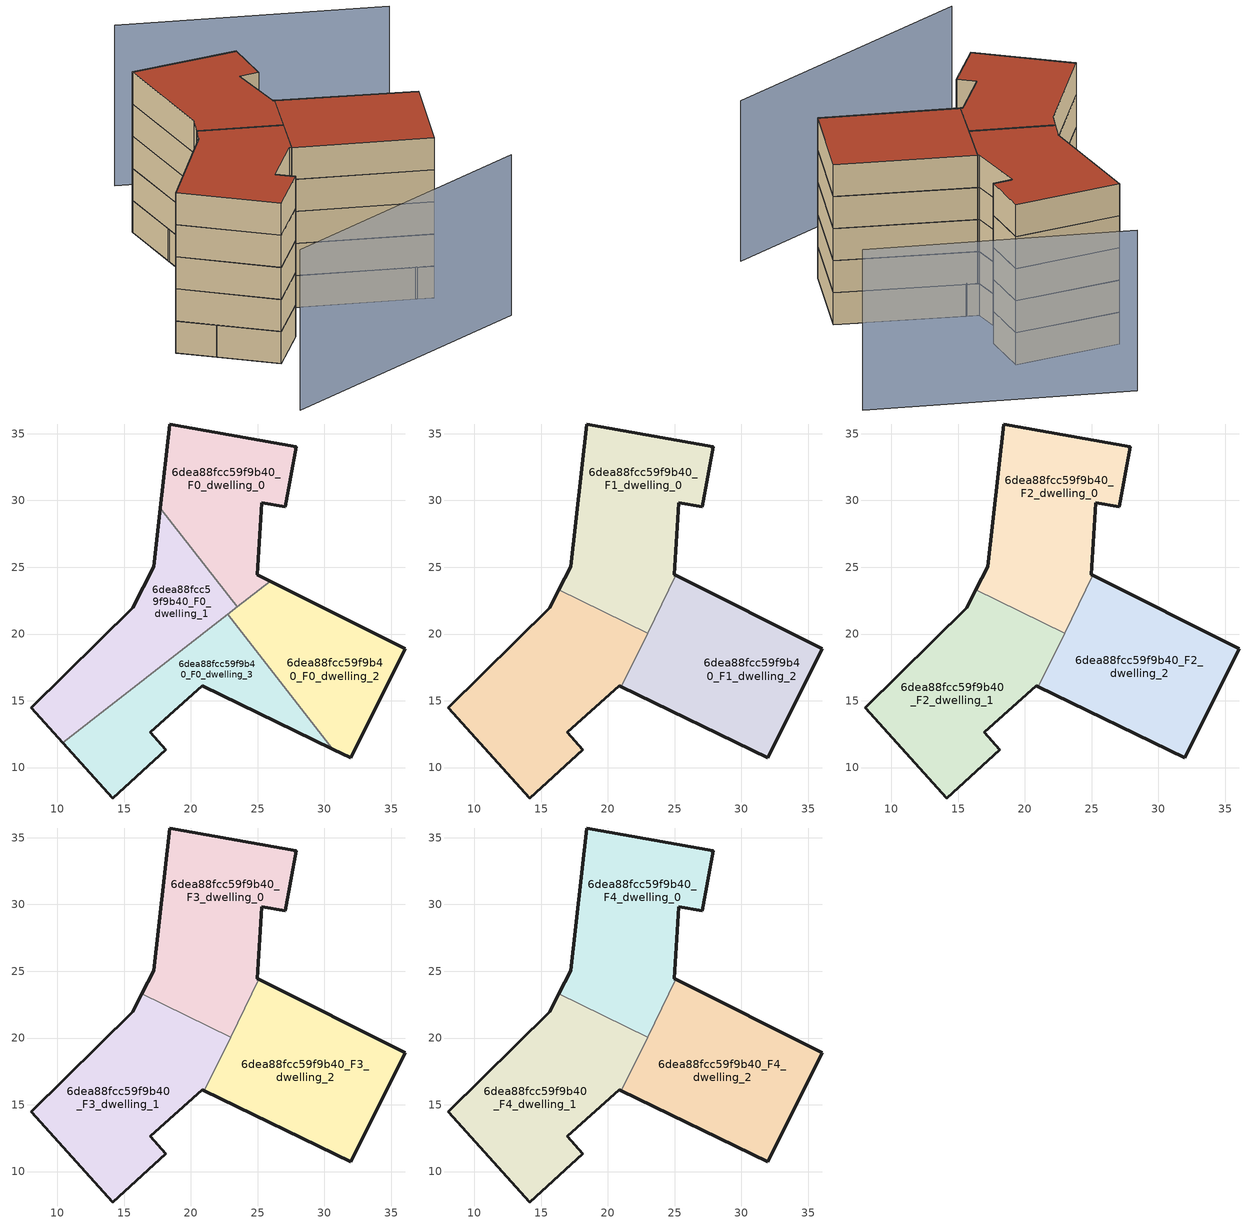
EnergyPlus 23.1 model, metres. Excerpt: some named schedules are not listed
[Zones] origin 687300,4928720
6dea88fcc59f9b40_F0_dwelling_0
 floor ground (EU_floor_Construction): 25.93,23.96 24.96,24.45 25.32,29.85 27.07,29.53 27.88,34.03 18.4,35.73 17.71,29.42 23.46,22.04 z0
 wall outside (EU_wall_Construction): 17.71,29.42 18.4,35.73 27.88,34.03 27.07,29.53 25.32,29.85 24.96,24.45 25.93,23.96 z0:3
 wall to 6dea88fcc59f9b40_F0_dwelling_1 (EU_wall_Construction): 23.46,22.04 17.71,29.42 z0:3
 wall to 6dea88fcc59f9b40_F0_dwelling_2 (EU_wall_Construction): 25.93,23.96 23.46,22.04 z0:3
6dea88fcc59f9b40_F0_dwelling_1
 floor ground (EU_floor_Construction): 23.46,22.04 17.71,29.42 17.23,25.03 15.63,21.96 8.04,14.48 10.4,11.87 z0
 wall outside (EU_wall_Construction): 10.4,11.87 8.04,14.48 15.63,21.96 17.23,25.03 17.71,29.42 z0:3
 wall to 6dea88fcc59f9b40_F0_dwelling_3 (EU_wall_Construction): 22.75,21.49 10.4,11.87 z0:3
 wall to 6dea88fcc59f9b40_F0_dwelling_2 (EU_wall_Construction): 23.46,22.04 22.75,21.49 z0:3
6dea88fcc59f9b40_F0_dwelling_2
 floor ground (EU_floor_Construction): 31.96,10.72 36.05,18.88 25.93,23.96 22.75,21.49 30.63,11.37 z0
 wall outside (EU_wall_Construction): 25.93,23.96 36.05,18.88 31.96,10.72 30.63,11.37 z0:3
 wall to 6dea88fcc59f9b40_F0_dwelling_3 (EU_wall_Construction): 30.63,11.37 22.75,21.49 z0:3
6dea88fcc59f9b40_F0_dwelling_3
 floor ground (EU_floor_Construction): 30.63,11.37 22.75,21.49 10.4,11.87 14.14,7.72 18.13,11.33 16.95,12.63 20.83,16.13 z0
 wall outside (EU_wall_Construction): 30.63,11.37 20.83,16.13 16.95,12.63 18.13,11.33 14.14,7.72 10.4,11.87 z0:3
6dea88fcc59f9b40_F1_dwelling_0
 floor to 6dea88fcc59f9b40_F0_dwelling_0 (EU_floor_Construction): 25.08,24.39 24.96,24.45 25.32,29.85 27.07,29.53 27.88,34.03 18.4,35.73 17.71,29.42 23.46,22.04 24.23,22.64 z3
 floor to 6dea88fcc59f9b40_F0_dwelling_1 (EU_floor_Construction): 23.46,22.04 17.71,29.42 17.23,25.03 16.33,23.31 21.72,20.68 z3
 floor to 6dea88fcc59f9b40_F0_dwelling_3 (EU_floor_Construction): 22.98,20.07 23.32,20.76 22.75,21.49 21.72,20.68 z3
 floor to 6dea88fcc59f9b40_F0_dwelling_2 (EU_floor_Construction): 23.32,20.76 24.23,22.64 22.75,21.49 z3
 wall outside (EU_wall_Construction): 16.33,23.31 17.23,25.03 18.4,35.73 27.88,34.03 27.07,29.53 25.32,29.85 24.96,24.45 25.08,24.39 z3:6
 wall to 6dea88fcc59f9b40_F1_dwelling_1 (EU_wall_Construction): 22.98,20.07 16.33,23.31 z3:6
 wall to 6dea88fcc59f9b40_F1_dwelling_2 (EU_wall_Construction): 25.08,24.39 22.98,20.07 z3:6
6dea88fcc59f9b40_F1_dwelling_1
 floor to 6dea88fcc59f9b40_F0_dwelling_1 (EU_floor_Construction): 21.72,20.68 16.33,23.31 15.63,21.96 8.04,14.48 10.4,11.87 z3
 floor to 6dea88fcc59f9b40_F0_dwelling_3 (EU_floor_Construction): 18.13,11.33 16.95,12.63 20.83,16.13 21.02,16.04 22.98,20.07 21.72,20.68 10.4,11.87 14.14,7.72 z3
 wall outside (EU_wall_Construction): 21.02,16.04 20.83,16.13 16.95,12.63 18.13,11.33 14.14,7.72 8.04,14.48 15.63,21.96 16.33,23.31 z3:6
 wall to 6dea88fcc59f9b40_F1_dwelling_2 (EU_wall_Construction): 22.98,20.07 21.02,16.04 z3:6
6dea88fcc59f9b40_F1_dwelling_2
 floor to 6dea88fcc59f9b40_F0_dwelling_2 (EU_floor_Construction): 31.96,10.72 36.05,18.88 25.93,23.96 24.23,22.64 23.32,20.76 30.63,11.37 z3
 floor to 6dea88fcc59f9b40_F0_dwelling_0 (EU_floor_Construction): 25.93,23.96 25.08,24.39 24.23,22.64 z3
 floor to 6dea88fcc59f9b40_F0_dwelling_3 (EU_floor_Construction): 30.63,11.37 23.32,20.76 21.02,16.04 z3
 wall outside (EU_wall_Construction): 25.08,24.39 36.05,18.88 31.96,10.72 21.02,16.04 z3:6
6dea88fcc59f9b40_F2_dwelling_0
 floor to 6dea88fcc59f9b40_F1_dwelling_0 (EU_floor_Construction): 22.98,20.07 25.08,24.39 24.96,24.45 25.32,29.85 27.07,29.53 27.88,34.03 18.4,35.73 17.23,25.03 16.33,23.31 z6
 wall outside (EU_wall_Construction): 16.33,23.31 17.23,25.03 18.4,35.73 27.88,34.03 27.07,29.53 25.32,29.85 24.96,24.45 25.08,24.39 z6:9
 wall to 6dea88fcc59f9b40_F2_dwelling_1 (EU_wall_Construction): 22.98,20.07 16.33,23.31 z6:9
 wall to 6dea88fcc59f9b40_F2_dwelling_2 (EU_wall_Construction): 25.08,24.39 22.98,20.07 z6:9
6dea88fcc59f9b40_F2_dwelling_1
 floor to 6dea88fcc59f9b40_F1_dwelling_1 (EU_floor_Construction): 18.13,11.33 16.95,12.63 20.83,16.13 21.02,16.04 22.98,20.07 16.33,23.31 15.63,21.96 8.04,14.48 14.14,7.72 z6
 wall outside (EU_wall_Construction): 21.02,16.04 20.83,16.13 16.95,12.63 18.13,11.33 14.14,7.72 8.04,14.48 15.63,21.96 16.33,23.31 z6:9
 wall to 6dea88fcc59f9b40_F2_dwelling_2 (EU_wall_Construction): 22.98,20.07 21.02,16.04 z6:9
6dea88fcc59f9b40_F2_dwelling_2
 floor to 6dea88fcc59f9b40_F1_dwelling_2 (EU_floor_Construction): 31.96,10.72 36.05,18.88 25.08,24.39 21.02,16.04 z6
 wall outside (EU_wall_Construction): 25.08,24.39 36.05,18.88 31.96,10.72 21.02,16.04 z6:9
6dea88fcc59f9b40_F3_dwelling_0
 floor to 6dea88fcc59f9b40_F2_dwelling_0 (EU_floor_Construction): 22.98,20.07 25.08,24.39 24.96,24.45 25.32,29.85 27.07,29.53 27.88,34.03 18.4,35.73 17.23,25.03 16.33,23.31 z9
 wall outside (EU_wall_Construction): 16.33,23.31 17.23,25.03 18.4,35.73 27.88,34.03 27.07,29.53 25.32,29.85 24.96,24.45 25.08,24.39 z9:12
 wall to 6dea88fcc59f9b40_F3_dwelling_1 (EU_wall_Construction): 22.98,20.07 16.33,23.31 z9:12
 wall to 6dea88fcc59f9b40_F3_dwelling_2 (EU_wall_Construction): 25.08,24.39 22.98,20.07 z9:12
6dea88fcc59f9b40_F3_dwelling_1
 floor to 6dea88fcc59f9b40_F2_dwelling_1 (EU_floor_Construction): 18.13,11.33 16.95,12.63 20.83,16.13 21.02,16.04 22.98,20.07 16.33,23.31 15.63,21.96 8.04,14.48 14.14,7.72 z9
 wall outside (EU_wall_Construction): 21.02,16.04 20.83,16.13 16.95,12.63 18.13,11.33 14.14,7.72 8.04,14.48 15.63,21.96 16.33,23.31 z9:12
 wall to 6dea88fcc59f9b40_F3_dwelling_2 (EU_wall_Construction): 22.98,20.07 21.02,16.04 z9:12
6dea88fcc59f9b40_F3_dwelling_2
 floor to 6dea88fcc59f9b40_F2_dwelling_2 (EU_floor_Construction): 31.96,10.72 36.05,18.88 25.08,24.39 21.02,16.04 z9
 wall outside (EU_wall_Construction): 25.08,24.39 36.05,18.88 31.96,10.72 21.02,16.04 z9:12
6dea88fcc59f9b40_F4_dwelling_0
 floor to 6dea88fcc59f9b40_F3_dwelling_0 (EU_floor_Construction): 22.98,20.07 25.08,24.39 24.96,24.45 25.32,29.85 27.07,29.53 27.88,34.03 18.4,35.73 17.23,25.03 16.33,23.31 z12
 wall outside (EU_wall_Construction): 16.33,23.31 17.23,25.03 18.4,35.73 27.88,34.03 27.07,29.53 25.32,29.85 24.96,24.45 25.08,24.39 z12:15
 wall to 6dea88fcc59f9b40_F4_dwelling_1 (EU_wall_Construction): 22.98,20.07 16.33,23.31 z12:15
 wall to 6dea88fcc59f9b40_F4_dwelling_2 (EU_wall_Construction): 25.08,24.39 22.98,20.07 z12:15
 roof outside (EU_roof_Construction): 27.88,34.03 27.07,29.53 25.32,29.85 24.96,24.45 25.08,24.39 22.98,20.07 16.33,23.31 17.23,25.03 18.4,35.73 z15
6dea88fcc59f9b40_F4_dwelling_1
 floor to 6dea88fcc59f9b40_F3_dwelling_1 (EU_floor_Construction): 18.13,11.33 16.95,12.63 20.83,16.13 21.02,16.04 22.98,20.07 16.33,23.31 15.63,21.96 8.04,14.48 14.14,7.72 z12
 wall outside (EU_wall_Construction): 21.02,16.04 20.83,16.13 16.95,12.63 18.13,11.33 14.14,7.72 8.04,14.48 15.63,21.96 16.33,23.31 z12:15
 wall to 6dea88fcc59f9b40_F4_dwelling_2 (EU_wall_Construction): 22.98,20.07 21.02,16.04 z12:15
 roof outside (EU_roof_Construction): 22.98,20.07 21.02,16.04 20.83,16.13 16.95,12.63 18.13,11.33 14.14,7.72 8.04,14.48 15.63,21.96 16.33,23.31 z15
6dea88fcc59f9b40_F4_dwelling_2
 floor to 6dea88fcc59f9b40_F3_dwelling_2 (EU_floor_Construction): 31.96,10.72 36.05,18.88 25.08,24.39 21.02,16.04 z12
 wall outside (EU_wall_Construction): 25.08,24.39 36.05,18.88 31.96,10.72 21.02,16.04 z12:15
 roof outside (EU_roof_Construction): 36.05,18.88 31.96,10.72 21.02,16.04 25.08,24.39 z15
shading: 10.35,-0.53 35.4,4.32 / 43.42,33.77 22.32,43.94 z0:15
[Building]
EU S2 Campaign: North Axis=0; Terrain=City; Solar Distribution=FullExterior
[Site:Location]
Bologna: Latitude=44.5; Longitude=11.25; Time Zone=1; Elevation=37
[SizingPeriod:WeatherFileDays]
AnnualSizingPeriod: Begin Month=1; Begin Day of Month=1; End Month=12; End Day of Month=31; Day of Week for Start Day=Monday; Use Weather File Daylight Saving Period=No; Use Weather File Rain and Snow Indicators=No
[MATERIAL]
EU_InternalMass_Material: Roughness=MediumRough; Thickness=0.1; Conductivity=1; Density=1800; Specific Heat=900; Thermal Absorptance=0.9; Solar Absorptance=0.7; Visible Absorptance=0.7
[MATERIAL:NOMASS] Roughness=MediumRough; Thermal Absorptance=0.9; Solar Absorptance=0.7; Visible Absorptance=0.7
Name | Thermal Resistance
EU_wall_NoMass | 0.905828
EU_roof_NoMass | 0.37593
EU_floor_NoMass | 0.67114
[CONSTRUCTION]
EU_wall_Construction: EU_wall_NoMass
EU_roof_Construction: EU_roof_NoMass
EU_floor_Construction: EU_floor_NoMass
EU_InternalMass_Construction: EU_InternalMass_Material
[ZONE] Type=1; Multiplier=1; Ceiling Height=autocalculate; Floor Area=autocalculate; Part of Total Floor Area=Yes
Name | Volume
6dea88fcc59f9b40_F0_dwelling_0 | 253.132
6dea88fcc59f9b40_F1_dwelling_0; 6dea88fcc59f9b40_F2_dwelling_0; 6dea88fcc59f9b40_F3_dwelling_0; 6dea88fcc59f9b40_F4_dwelling_0 | 337.513
6dea88fcc59f9b40_F0_dwelling_1 | 253.141
6dea88fcc59f9b40_F1_dwelling_1; 6dea88fcc59f9b40_F2_dwelling_1; 6dea88fcc59f9b40_F3_dwelling_1; 6dea88fcc59f9b40_F4_dwelling_1 | 337.531
6dea88fcc59f9b40_F0_dwelling_2 | 253.163
6dea88fcc59f9b40_F1_dwelling_2; 6dea88fcc59f9b40_F2_dwelling_2; 6dea88fcc59f9b40_F3_dwelling_2; 6dea88fcc59f9b40_F4_dwelling_2 | 337.539
6dea88fcc59f9b40_F0_dwelling_3 | 253.143
[INTERNALMASS] Construction=EU_InternalMass_Construction
Name | Zone or ZoneList | Surface Area
6dea88fcc59f9b40_F0_dwelling_0_EU_InternalMass | 6dea88fcc59f9b40_F0_dwelling_0 | 84.3785
6dea88fcc59f9b40_F0_dwelling_1_EU_InternalMass | 6dea88fcc59f9b40_F0_dwelling_1 | 84.3828
6dea88fcc59f9b40_F0_dwelling_2_EU_InternalMass | 6dea88fcc59f9b40_F0_dwelling_2 | 84.3878
6dea88fcc59f9b40_F0_dwelling_3_EU_InternalMass | 6dea88fcc59f9b40_F0_dwelling_3 | 84.3784
6dea88fcc59f9b40_F1_dwelling_0_EU_InternalMass | 6dea88fcc59f9b40_F1_dwelling_0 | 112.503
6dea88fcc59f9b40_F1_dwelling_1_EU_InternalMass | 6dea88fcc59f9b40_F1_dwelling_1 | 112.51
6dea88fcc59f9b40_F1_dwelling_2_EU_InternalMass | 6dea88fcc59f9b40_F1_dwelling_2 | 112.513
6dea88fcc59f9b40_F2_dwelling_0_EU_InternalMass | 6dea88fcc59f9b40_F2_dwelling_0 | 112.503
6dea88fcc59f9b40_F2_dwelling_1_EU_InternalMass | 6dea88fcc59f9b40_F2_dwelling_1 | 112.51
6dea88fcc59f9b40_F2_dwelling_2_EU_InternalMass | 6dea88fcc59f9b40_F2_dwelling_2 | 112.513
6dea88fcc59f9b40_F3_dwelling_0_EU_InternalMass | 6dea88fcc59f9b40_F3_dwelling_0 | 112.503
6dea88fcc59f9b40_F3_dwelling_1_EU_InternalMass | 6dea88fcc59f9b40_F3_dwelling_1 | 112.51
6dea88fcc59f9b40_F3_dwelling_2_EU_InternalMass | 6dea88fcc59f9b40_F3_dwelling_2 | 112.513
6dea88fcc59f9b40_F4_dwelling_0_EU_InternalMass | 6dea88fcc59f9b40_F4_dwelling_0 | 112.503
6dea88fcc59f9b40_F4_dwelling_1_EU_InternalMass | 6dea88fcc59f9b40_F4_dwelling_1 | 112.51
6dea88fcc59f9b40_F4_dwelling_2_EU_InternalMass | 6dea88fcc59f9b40_F4_dwelling_2 | 112.513
[OTHEREQUIPMENT] Fuel Type=Electricity; Design Level Calculation Method=Watts/Area; Power per Zone Floor Area=1; Fraction Latent=0; Fraction Radiant=0; Fraction Lost=0; Carbon Dioxide Generation Rate=0; EndUse Subcategory=EU_Step8_InternalGains
Name | Zone or ZoneList or Space or SpaceList | Schedule
EU_Step8_InternalGain_6dea88fcc59f9b40_F0_dwelling_0_f000 | 6dea88fcc59f9b40_F0_dwelling_0 | EU_Step8_GainSchedule_6dea88fcc59f9b40_F0_dwelling_0_f000
EU_Step8_InternalGain_6dea88fcc59f9b40_F0_dwelling_1_f000 | 6dea88fcc59f9b40_F0_dwelling_1 | EU_Step8_GainSchedule_6dea88fcc59f9b40_F0_dwelling_1_f000
EU_Step8_InternalGain_6dea88fcc59f9b40_F0_dwelling_2_f000 | 6dea88fcc59f9b40_F0_dwelling_2 | EU_Step8_GainSchedule_6dea88fcc59f9b40_F0_dwelling_2_f000
EU_Step8_InternalGain_6dea88fcc59f9b40_F0_dwelling_3_f000 | 6dea88fcc59f9b40_F0_dwelling_3 | EU_Step8_GainSchedule_6dea88fcc59f9b40_F0_dwelling_3_f000
EU_Step8_InternalGain_6dea88fcc59f9b40_F1_dwelling_0_f000 | 6dea88fcc59f9b40_F1_dwelling_0 | EU_Step8_GainSchedule_6dea88fcc59f9b40_F1_dwelling_0_f000
EU_Step8_InternalGain_6dea88fcc59f9b40_F1_dwelling_1_f000 | 6dea88fcc59f9b40_F1_dwelling_1 | EU_Step8_GainSchedule_6dea88fcc59f9b40_F1_dwelling_1_f000
EU_Step8_InternalGain_6dea88fcc59f9b40_F1_dwelling_2_f000 | 6dea88fcc59f9b40_F1_dwelling_2 | EU_Step8_GainSchedule_6dea88fcc59f9b40_F1_dwelling_2_f000
EU_Step8_InternalGain_6dea88fcc59f9b40_F2_dwelling_0_f000 | 6dea88fcc59f9b40_F2_dwelling_0 | EU_Step8_GainSchedule_6dea88fcc59f9b40_F2_dwelling_0_f000
EU_Step8_InternalGain_6dea88fcc59f9b40_F2_dwelling_1_f000 | 6dea88fcc59f9b40_F2_dwelling_1 | EU_Step8_GainSchedule_6dea88fcc59f9b40_F2_dwelling_1_f000
EU_Step8_InternalGain_6dea88fcc59f9b40_F2_dwelling_2_f000 | 6dea88fcc59f9b40_F2_dwelling_2 | EU_Step8_GainSchedule_6dea88fcc59f9b40_F2_dwelling_2_f000
EU_Step8_InternalGain_6dea88fcc59f9b40_F3_dwelling_0_f000 | 6dea88fcc59f9b40_F3_dwelling_0 | EU_Step8_GainSchedule_6dea88fcc59f9b40_F3_dwelling_0_f000
EU_Step8_InternalGain_6dea88fcc59f9b40_F3_dwelling_1_f000 | 6dea88fcc59f9b40_F3_dwelling_1 | EU_Step8_GainSchedule_6dea88fcc59f9b40_F3_dwelling_1_f000
EU_Step8_InternalGain_6dea88fcc59f9b40_F3_dwelling_2_f000 | 6dea88fcc59f9b40_F3_dwelling_2 | EU_Step8_GainSchedule_6dea88fcc59f9b40_F3_dwelling_2_f000
EU_Step8_InternalGain_6dea88fcc59f9b40_F4_dwelling_0_f000 | 6dea88fcc59f9b40_F4_dwelling_0 | EU_Step8_GainSchedule_6dea88fcc59f9b40_F4_dwelling_0_f000
EU_Step8_InternalGain_6dea88fcc59f9b40_F4_dwelling_1_f000 | 6dea88fcc59f9b40_F4_dwelling_1 | EU_Step8_GainSchedule_6dea88fcc59f9b40_F4_dwelling_1_f000
EU_Step8_InternalGain_6dea88fcc59f9b40_F4_dwelling_2_f000 | 6dea88fcc59f9b40_F4_dwelling_2 | EU_Step8_GainSchedule_6dea88fcc59f9b40_F4_dwelling_2_f000
[ZONEVENTILATION:DESIGNFLOWRATE] Schedule=EU_AlwaysOn; Design Flow Rate Calculation Method=AirChanges/Hour; Air Changes per Hour=0.73129; Ventilation Type=Natural; Fan Pressure Rise=0; Fan Total Efficiency=1; Constant Term Coefficient=1; Temperature Term Coefficient=0; Velocity Term Coefficient=0; Velocity Squared Term Coefficient=0; Minimum Indoor Temperature=-100; Maximum Indoor Temperature=100; Delta Temperature=-100; Minimum Outdoor Temperature=-100; Maximum Outdoor Temperature=100; Maximum Wind Speed=40
Name | Zone or ZoneList or Space or SpaceList
EU_ConstantAir_6dea88fcc59f9b40_F0_dwelling_0 | 6dea88fcc59f9b40_F0_dwelling_0
EU_ConstantAir_6dea88fcc59f9b40_F0_dwelling_1 | 6dea88fcc59f9b40_F0_dwelling_1
EU_ConstantAir_6dea88fcc59f9b40_F0_dwelling_2 | 6dea88fcc59f9b40_F0_dwelling_2
EU_ConstantAir_6dea88fcc59f9b40_F0_dwelling_3 | 6dea88fcc59f9b40_F0_dwelling_3
EU_ConstantAir_6dea88fcc59f9b40_F1_dwelling_0 | 6dea88fcc59f9b40_F1_dwelling_0
EU_ConstantAir_6dea88fcc59f9b40_F1_dwelling_1 | 6dea88fcc59f9b40_F1_dwelling_1
EU_ConstantAir_6dea88fcc59f9b40_F1_dwelling_2 | 6dea88fcc59f9b40_F1_dwelling_2
EU_ConstantAir_6dea88fcc59f9b40_F2_dwelling_0 | 6dea88fcc59f9b40_F2_dwelling_0
EU_ConstantAir_6dea88fcc59f9b40_F2_dwelling_1 | 6dea88fcc59f9b40_F2_dwelling_1
EU_ConstantAir_6dea88fcc59f9b40_F2_dwelling_2 | 6dea88fcc59f9b40_F2_dwelling_2
EU_ConstantAir_6dea88fcc59f9b40_F3_dwelling_0 | 6dea88fcc59f9b40_F3_dwelling_0
EU_ConstantAir_6dea88fcc59f9b40_F3_dwelling_1 | 6dea88fcc59f9b40_F3_dwelling_1
EU_ConstantAir_6dea88fcc59f9b40_F3_dwelling_2 | 6dea88fcc59f9b40_F3_dwelling_2
EU_ConstantAir_6dea88fcc59f9b40_F4_dwelling_0 | 6dea88fcc59f9b40_F4_dwelling_0
EU_ConstantAir_6dea88fcc59f9b40_F4_dwelling_1 | 6dea88fcc59f9b40_F4_dwelling_1
EU_ConstantAir_6dea88fcc59f9b40_F4_dwelling_2 | 6dea88fcc59f9b40_F4_dwelling_2
[HVACTEMPLATE:THERMOSTAT] Constant Heating Setpoint=20; Constant Cooling Setpoint=50
EU_HeatOnly_6dea88fcc59f9b40_F0_dwelling_0; EU_HeatOnly_6dea88fcc59f9b40_F0_dwelling_1; EU_HeatOnly_6dea88fcc59f9b40_F0_dwelling_2; EU_HeatOnly_6dea88fcc59f9b40_F0_dwelling_3; EU_HeatOnly_6dea88fcc59f9b40_F1_dwelling_0; EU_HeatOnly_6dea88fcc59f9b40_F1_dwelling_1; EU_HeatOnly_6dea88fcc59f9b40_F1_dwelling_2; EU_HeatOnly_6dea88fcc59f9b40_F2_dwelling_0; EU_HeatOnly_6dea88fcc59f9b40_F2_dwelling_1; EU_HeatOnly_6dea88fcc59f9b40_F2_dwelling_2; EU_HeatOnly_6dea88fcc59f9b40_F3_dwelling_0; EU_HeatOnly_6dea88fcc59f9b40_F3_dwelling_1; EU_HeatOnly_6dea88fcc59f9b40_F3_dwelling_2; EU_HeatOnly_6dea88fcc59f9b40_F4_dwelling_0; EU_HeatOnly_6dea88fcc59f9b40_F4_dwelling_1; EU_HeatOnly_6dea88fcc59f9b40_F4_dwelling_2
[HVACTEMPLATE:ZONE:IDEALLOADSAIRSYSTEM] System Availability Schedule=EU_AlwaysOn; Maximum Heating Supply Air Temperature=50; Minimum Cooling Supply Air Temperature=13; Maximum Heating Supply Air Humidity Ratio=0.0156; Minimum Cooling Supply Air Humidity Ratio=0.0077; Heating Limit=NoLimit; Cooling Limit=NoLimit; Heating Availability Schedule=EU_AlwaysOn; Cooling Availability Schedule=EU_CoolingOff; Dehumidification Control Type=ConstantSensibleHeatRatio; Cooling Sensible Heat Ratio=0.7; Dehumidification Setpoint=60; Humidification Control Type=None; Humidification Setpoint=30; Outdoor Air Method=None; Outdoor Air Flow Rate per Person=0.00944; Outdoor Air Flow Rate per Zone Floor Area=0; Outdoor Air Flow Rate per Zone=0; Demand Controlled Ventilation Type=None; Outdoor Air Economizer Type=NoEconomizer; Heat Recovery Type=None; Sensible Heat Recovery Effectiveness=0.7; Latent Heat Recovery Effectiveness=0.65
Name | Template Thermostat
6dea88fcc59f9b40_F0_dwelling_0 | EU_HeatOnly_6dea88fcc59f9b40_F0_dwelling_0
6dea88fcc59f9b40_F0_dwelling_1 | EU_HeatOnly_6dea88fcc59f9b40_F0_dwelling_1
6dea88fcc59f9b40_F0_dwelling_2 | EU_HeatOnly_6dea88fcc59f9b40_F0_dwelling_2
6dea88fcc59f9b40_F0_dwelling_3 | EU_HeatOnly_6dea88fcc59f9b40_F0_dwelling_3
6dea88fcc59f9b40_F1_dwelling_0 | EU_HeatOnly_6dea88fcc59f9b40_F1_dwelling_0
6dea88fcc59f9b40_F1_dwelling_1 | EU_HeatOnly_6dea88fcc59f9b40_F1_dwelling_1
6dea88fcc59f9b40_F1_dwelling_2 | EU_HeatOnly_6dea88fcc59f9b40_F1_dwelling_2
